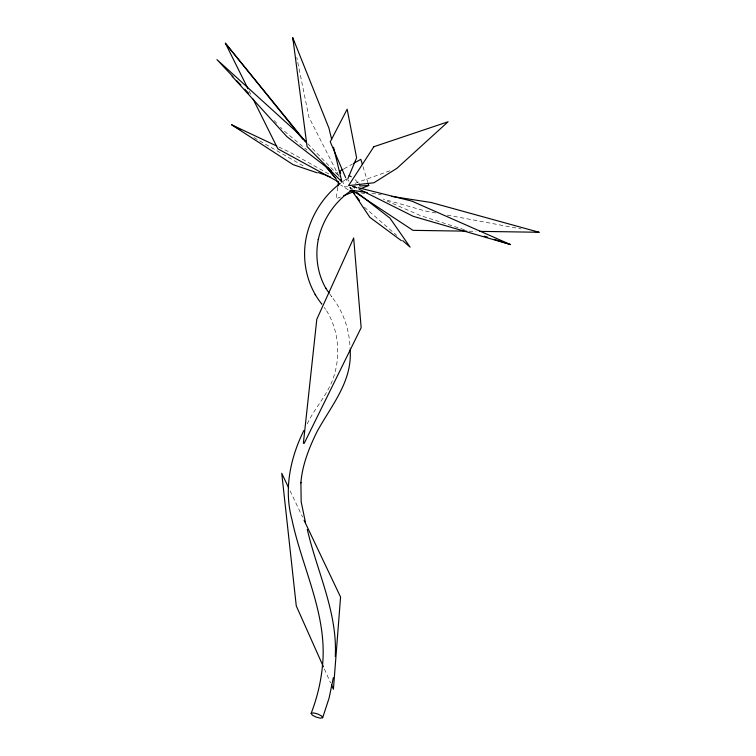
<?xml version="1.0" encoding="UTF-8"?>
<svg xmlns="http://www.w3.org/2000/svg" width="756" height="756" viewBox="0 0 756 756"><rect width="100%" height="100%" fill="white"/><g stroke="black" fill="none" stroke-linecap="round" stroke-linejoin="round"><path stroke-width="0.57" stroke-dasharray="3.78 2.83" d="M337.743 187.242L336.08 198.819L340.436 197.042M307.201 423.899C315.082 407.182 328.747 393.63 334.058 375.675C340.72 354.12 338.423 329.682 326.384 310.423L326.705 310.886L324.267 307.484M342.893 181.478L346.409 178.945M343.989 168.815L352.4 164.071M336.496 173.105L337.97 172.5M355.15 183.264L390.38 170.629M347.609 186.704L344.273 186.902L343.073 182.366M352.05 186.448L356.501 186.184M469.107 231.204L476.015 231.308M371.914 193.328L381.204 194.764M435.758 212.956L425.411 211.018L383.245 199.074M447.259 215.101L521.139 228.917M356.926 188.131L353.855 186.59L357.201 187.431M361.056 192.78L365.488 194.046M464.373 229.72L420.355 215.554L387.11 201.068M353.855 186.59L357.068 187.989M278.822 147.023L290.219 152.4L330.306 174.806M348.214 189.822L340.729 184.993M253.931 137.573L303.506 166.036M350.123 187.167L352.901 189.331M284.473 131.279L307.03 150.028M364.373 207.153L396.739 235.437M355.027 179.559L357.768 182.413M307.777 143.734L338.112 175.203M274.154 120.506L277.291 123.852M280.438 127.188L282.007 128.86M352.617 186.316L354.517 188.216L353.534 186.297M349.877 187.384L351.266 189.274M329.814 294.084L331.771 296.9L331.421 296.409C343.309 311.179 349.659 330.013 350.066 348.913M349.839 187.412L351.124 189.34M348.998 181.364L347.713 179.304M339.227 176.734L308.92 117.152L297.703 61.935M249.055 90.881L251.105 95.01M290.115 490.909L302.551 517.057M324.371 668.947L330.561 682.838M346.059 178.605L346.985 180.769M363.003 166.547L367.841 182.546M296.787 57.409L297.259 59.715"/><path stroke-width="1.13" d="M335.277 656.567C337.639 612.218 317.038 571.687 307.286 529.389M350.132 350C352.447 381.496 331.251 405.651 317.151 431.459C309.166 447.628 302.305 464.798 300.86 482.942L300.907 482.422L301.162 501.776L305.509 522.708M322.425 666.253C327.868 614.94 302.031 568.143 291.854 519.088C283.727 489.312 290.342 457.645 303.884 430.514M322.472 665.734C320.922 682.025 317.066 698.072 311.16 713.343L312.219 715.072L316.017 717.066L320.346 718.172L322.661 717.727L329.115 698.015L333.339 677.678M322.661 717.727L321.602 715.998L317.803 713.995L313.475 712.899L311.16 713.343M303.383 443.214L316.802 319.259L353.666 237.998L361.151 327.717L304.167 443.394M337.913 186.08L338.404 182.602M347.855 178.681L356.615 157.806L347.155 109.223L330.268 141.816L345.586 177.518M340.257 183.387C323.029 196.352 311 215.762 306.369 236.779L306.293 237.129C301.502 260.338 306.804 285.551 321.82 304.082L321.47 303.591M351.814 190.172C334.747 201.455 322.623 219.637 318.267 239.586L318.342 239.236C314.997 255.887 317.435 273.663 325.921 288.452L325.571 287.951L329.172 293.148M343.007 169.363L340.068 171.026L340.672 173.294M353.383 163.513L360.82 159.327L362.379 164.487M343.696 195.709L353.496 191.703M361.113 188.594L368.73 185.475L368.134 183.528M359.837 185.995L368.73 185.475M466.811 231.166L413.003 230.353L352.173 190.266M479.474 231.364L539.037 232.262L431.147 202.495L391.655 196.38M353.335 190.446L367.274 192.61M534.568 231.421L539.037 232.262M358.316 187.705L411.897 201.134L510.555 244.585L413.296 216.348L358.977 189.151M353.77 191.712L349.943 190.531M484.341 236.146L487.677 237.223M494.273 239.34L510.555 244.585M317.322 172.859L293.026 164.6L231.695 124.816L276.743 146.04M318.474 172.595L323.984 174.627M325.089 175.033L330.589 177.065M338.688 181.979L277.868 148.838L253.156 99.13M231.695 124.816L240.786 130.032M349.178 175.524L351.247 176.772M401.379 240.654L369.845 217.331L352.419 191.268M331.326 170.837L286.874 136.628L232.111 76.318M356.605 192.213L389.973 218.163L410.102 247.108L402.674 240.616M327.773 167.274L329.578 168.768M333.547 147.24L341.892 181.96L307.078 146.626L292.808 37.8L328.964 128.199L331.657 139.397M306.18 142.081L295.001 130.486L216.963 59.63L232.952 76.649M236.921 80.873L240.852 85.05M244.774 89.227L248.696 93.404M339.349 183.708L336.694 180.703M302.825 139.113L225.373 43.234L248.025 88.821M323.748 164.118L336.448 179.295M305.613 141.863L225.373 43.234M326.932 167.709L335.012 177.518M353.335 192.09L354.715 193.98M356.785 196.796L359.544 200.567M315.101 294.386L315.45 294.887M359.072 183.954L359.724 185.201M340.824 179.871L341.892 181.96M288.641 487.8L281.752 473.303L296.267 605.887L323.417 666.811M304.073 520.26L340.569 597.032L333.415 689.255L331.515 684.974M292.808 37.8L293.744 42.412M373.851 146.721L348.544 185.636L373.918 182.772L396.985 168.257L448.091 121.763L373.851 146.721"/></g></svg>
